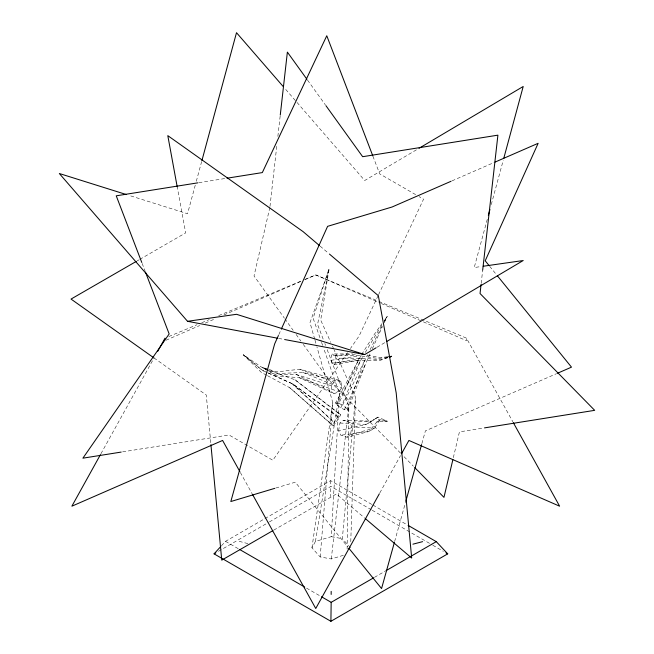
<?xml version="1.0" encoding="UTF-8"?>
<svg xmlns="http://www.w3.org/2000/svg" width="654" height="654" viewBox="0 0 654 654"><rect width="100%" height="100%" fill="white"/><g stroke="black" fill="none" stroke-linecap="round" stroke-linejoin="round"><path stroke-width="0.49" stroke-dasharray="3.27 2.45" d="M347.127 549.115L348.852 406.486L327.016 349.22M350.765 541.708L355.506 397.215L334.112 349.792M343.35 555.32L331.259 558.957L320.182 556.938L311.95 547.807L315.449 541.414L331.259 536.664L339.442 393.373L323.583 348.1M387.797 357.722L379.402 360.616L360.616 360.166L334.308 364.531L331.913 363.158L330.981 360.338L331.365 355.572L332.649 354.002L352.498 353.847M334.308 364.531L335.584 362.97L335.968 358.204L335.044 355.375L332.649 354.002M320.182 556.938L332.788 402.643L316.945 347.004M350.56 547.807L342.336 538.683L355.506 397.215M269.857 207.432L254.03 275.963L284.261 317.967M269.971 206.419L276.838 145.507M277.868 136.367L280.157 116.069M481.189 283.37L482.677 270.176M331.259 558.957L348.852 406.486M311.95 547.807L332.788 402.643M315.449 541.414L339.442 393.373M314.721 339.197L309.988 322.602L329.027 269.399L320.689 320.043L330.752 342.361M338.584 430.749L339.949 423.024L343.432 420.391L371.627 421.111L378.028 417.121L387.52 421.258L376.794 422.002L369.011 431.485L347.029 437.215L340.824 435.221L338.584 430.749L366.134 424.462L371.627 421.111L349.637 422.378L343.432 420.391M347.029 437.215L350.511 434.575L351.868 426.858L349.637 422.378M453.336 457.677L459.435 431.877L483.478 428.051M195.252 185.213L187.535 213.744L129.255 195.456M196.314 181.281L201.906 160.614M487.279 219.311L474.232 267.527L481.23 266.53M491.268 204.555L503.245 160.279M394.632 541.537L405.521 502.362M421.863 443.592L425.402 430.863L556.505 373.687M361.131 355.294L335.616 402.889L336.205 404.311L340.799 407.859L344.429 409.706L347.74 410.181L347.151 408.758L364.343 361.245L367.417 355.024M347.74 410.181L365.692 363.608L370.262 353.364M340.799 407.859L360.346 361.033L363.305 355.882M372.339 348.705L382.451 326.534M335.616 402.889L338.927 403.354L358.997 358.67M278.841 334.586L281.343 329.036M266.603 375.208L261.273 372.322L243.313 354.787L263.726 368.578L268.451 370.27M344.429 409.706L365.692 363.608M269.399 370.605L294.921 379.753L339.949 414.08L337.889 416.304L291.668 383.473L262.189 370.327L243.362 354.713M384.168 322.88L387.176 316.487L384.225 320.46M378.126 295.624L359.095 336.025L350.413 348.533M378.56 294.701L423.547 199.2L419.165 196.666M339.949 414.08L340.562 414.955L339.066 417.988L333.164 425.926L332.551 425.051L337.889 416.304M370.05 349.686L382.574 325.079M347.151 408.758L342.565 405.21L364.343 361.245M384.405 321.629L387.176 316.487M100.945 453.729L154.18 357.705M379.819 492.903L400.526 455.56M336.205 404.311L360.346 361.033M365.284 352.457L382.206 324.171M361.662 354.452L375.004 333.344L381.92 323.681M339.949 423.024L366.134 424.462L375.445 418.699L387.544 421.323L379.385 420.424L374.497 428.133L369.011 431.485L340.824 435.221M384.388 320.746L387.127 316.462M333.973 393.692L331.611 391.803L331.603 385.803L333.957 382.173L339.066 380.276L341.429 382.173L341.445 388.165L339.091 391.803L333.973 393.692L299.287 377.693L276.503 375.887L267.061 370.172M347.511 352.702L272.824 460.261L228.974 434.951L122.184 451.93M328.815 269.456L313.127 318.236L321.22 341.355M329.027 269.399L317.55 324.409L323.378 339.679M266.211 369.649L262.777 367.491L266.513 368.668M243.313 354.787L262.802 370.573L267.372 372.6M221.477 545.755L225.516 541.34L330.63 480.649L372.012 504.545M375.445 418.699L378.028 417.121M376.794 422.002L379.385 420.424M416.385 149.856L364.719 180.504L284.588 88.126M376.982 347.274L385.737 342.083M137.168 260.889L138.934 259.875M139.809 259.368L185.671 232.889L177.193 186.766M218.469 551.322L268.541 522.415M269.415 521.908L330.899 486.413L371.308 509.736M273.781 530.108L336.393 493.958L364.335 517.747M374.456 577.351L385.059 571.228M451.988 180.872L494.13 162.494M165.961 340.26L199.658 325.553M205.274 323.109L214.643 319.021M224.003 314.942L300.766 281.449M304.511 279.822L315.751 274.917L377.922 300.995M168.789 336.565L197.05 324.711M201.759 322.733L209.296 319.569M218.714 315.62L301.617 280.844M305.385 279.266L315.751 274.917L380.342 303.096M275.751 488.048L295.289 482.186L347.691 546.793M387.814 357.501L380.358 359.692L362.643 358.204L335.968 358.204M350.511 434.575L374.497 428.133L351.868 426.858M335.584 362.97L362.643 358.204M387.609 357.051L378.829 358.539L359.406 355.743L331.365 355.572M330.981 360.338L359.406 355.743M198.849 182.679L226.055 178.354M339.066 380.276L299.892 369.224L276.781 371.905L267.445 368.962M387.618 356.782L379.786 357.615L366.265 354.787M331.913 363.158L360.616 360.166M335.044 355.375L357.37 354.027M341.429 382.173L303.104 372.518L278.302 373.459L269.186 369.968M331.603 385.803L296.074 374.399L274.991 374.341L267.118 369.968M331.259 536.664L342.336 538.683M278.629 338.396L283.632 339.336M239.192 541.34L247.915 543.613M299.287 377.693L339.091 391.803M299.892 369.224L333.957 382.173M268.279 369.616L262.777 367.491M303.104 372.518L341.445 388.165M378.862 301.396L466.474 338.143L512.81 421.724M381.282 303.505L422.476 321.474M423.408 321.882L466.474 340.669L466.474 338.143M268.287 373.009L292.967 383.988L339.066 417.988M296.074 374.399L331.611 391.803M338.927 403.354L342.565 405.21M267.494 375.682L289.714 387.699L332.551 425.051M262.777 367.573L266.243 369.485M415.658 194.639L379.704 173.882L372.764 155.783M372.894 505.051L407.229 524.876M372.183 510.243L431.91 544.725M432.793 545.232L443.33 551.322M225.516 541.34L238.718 548.959M306.522 588.101L320.607 596.235M154.001 357.951L206.28 395.041L210.833 443.657M294.921 379.753L340.562 414.955M320.125 246.133L328.668 253.4M289.714 387.699L333.164 425.926M291.668 383.473L334.047 422.018M292.967 383.988L335.224 423.694M400.526 453.108L329.314 380.546L303.235 344.315M404.082 456.737L413.336 466.163M489.683 266.309L496.713 274.974M307.527 80.107L325.316 104.812M284.858 318.784L293.156 330.319M296.123 334.431L300.865 341.02M240.337 472.45L252.166 493.795M332.428 346.08L333.687 348.868M142.155 263.448L145.074 271.067M324.834 343.497L325.561 345.402M321.555 342.32L323.248 347.135M314.999 340.17L316.667 346.031M330.63 480.649L330.899 486.413M330.63 488.546L330.63 496.672"/><path stroke-width="0.98" d="M220.807 546.491L214.079 553.856L330.899 621.3L331.169 602.334L373.573 577.858M280.272 115.055L287.376 52.107L306.939 79.289M481.074 284.392L480.044 293.523L594.682 410.344L484.483 427.888M482.677 270.176L497.907 135.157L362.659 156.698L325.905 105.637M452.87 459.664L443.96 497.367L414.767 467.618M201.906 160.614L236.503 32.7L283.247 86.59M488.342 215.379L489.936 209.476M503.776 158.309L523.208 86.483L419.01 148.303M394.362 542.518L381.56 588.551L348.966 548.371M405.799 501.381L421.593 444.573M278.424 335.51L274.68 343.841L230.829 501.528L274.778 488.342M281.343 329.036L327.605 226.341L392.057 207.007L451.056 181.281M100.454 454.62L71.866 506.196L222.597 440.444L239.846 471.567M157.63 351.476L165.021 338.143M379.328 493.795L315.751 608.49L252.657 494.677M401.507 453.778L408.905 440.444L559.628 506.196L513.3 422.615M388.59 356.675L391.533 356.365L389.661 357.076M284.637 339.524L364.719 354.55L376.107 347.797M386.612 341.56L523.208 260.529L483.232 266.243M136.285 261.404L71.033 299.074L153.175 357.362M214.079 553.856L215.836 552.843M272.906 530.615L221.755 560.143L210.931 444.671M385.942 570.721L436.292 541.651L447.72 553.856L330.899 621.3M495.062 162.086L538.144 143.3L485.211 260.791L489.045 265.516M557.437 373.279L571.49 367.147L497.351 275.759M389.678 356.961L391.542 356.414M412.919 544.185L422.607 541.651M389.563 356.716L391.533 356.365M197.843 182.842L116.24 195.816L141.787 262.491M227.061 178.199L262.319 172.591L326.771 35.757L372.764 155.783M121.178 452.086L82.895 458.176L169.165 333.941L145.441 272.023M126.336 194.54L59.318 173.506L187.535 321.31L236.503 314.304L364.719 354.55M187.535 321.31L277.631 338.216M408.112 525.383L436.292 541.651M445.963 552.843L447.72 553.856M239.601 549.466L304.756 587.088M321.49 596.742L331.169 602.334M319.348 245.471L303.047 231.598L167.8 135.64L177.193 186.766M329.436 254.063L378.339 295.69L396.201 392.948L411.685 558.05L365.112 518.409M331.169 591.38L331.169 594.437"/></g></svg>
